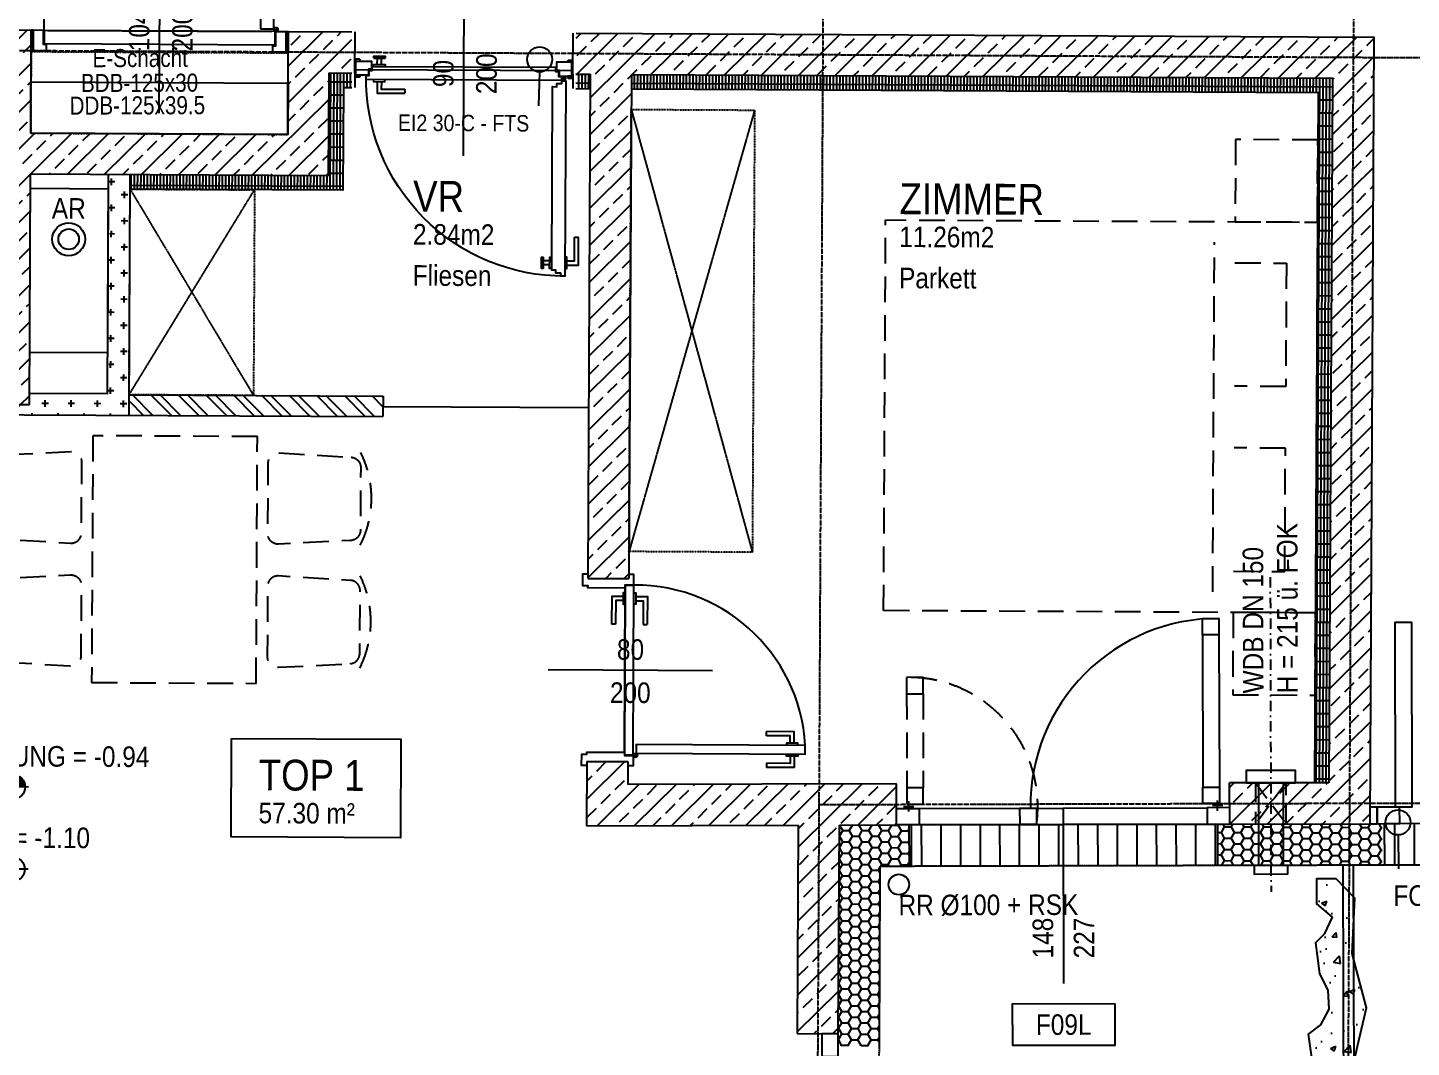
# Model space of a CAD drawing. Header units: millimetres. Extents: x -5498 to 144064, y 340 to 109563.
# Drawn here: x 15183 to 21912, y 60864 to 65823 of the extents above; entities that cross this region are included whole.
import ezdxf
from ezdxf.enums import TextEntityAlignment as Align

# ---------------------------------------------------------------- set-up
doc = ezdxf.new("R2010")
doc.units = ezdxf.units.MM
for name, pattern in [('HIDDEN2', [0.1875, 0.125, -0.0625]), ('STRICHLINIE', [0.75, 0.5, -0.25]), ('STRICHPUNKT', [1, 0.5, -0.25, 0, -0.25])]:
    doc.linetypes.add(name, pattern=pattern)
doc.layers.add('00_HLP---------M0', color=251, linetype='Continuous', plot=False)
doc.layers.add('05_HLP---------M0', color=251, linetype='Continuous', plot=False)
for name, color, linetype in [('00_HLP-G00-LEG-M0', 6, 'Continuous'), ('01-ANS-G00-LEG-M0', 251, 'Continuous'), ('01-BFL-G00-LEG-M0', 251, 'Continuous'), ('01-SYM-G00-Leg-M0', 251, 'Continuous'), ('01-TXT---------M0', 251, 'Continuous'), ('01-TXT---------PP', 1, 'Continuous'), ('01-TXT-G00-LEG-M0', 1, 'Continuous'), ('02-ANS-G00-LEG-M0', 251, 'Continuous'), ('02-ANS-G00-LEG-Rigol', 251, 'Continuous'), ('02-AXO-G00-LEG-M0', 251, 'STRICHPUNKT'), ('02-FIL-G00-LEG-GK', 251, 'Continuous'), ('02-FIL-G00-LEG-GRÜN', 251, 'Continuous'), ('02-FIL-G00-LEG-LILA', 251, 'Continuous'), ('02-FIL-G00-LEG-ORANGE', 251, 'Continuous'), ('02-FIL-G00-Leg-STB', 251, 'Continuous'), ('02-TWA---------M0', 251, 'Continuous'), ('02-TWA-G00-LEG-M0', 251, 'Continuous'), ('02-WDA---------M0', 251, 'Continuous'), ('02-WDA-G00-LEG-M0', 251, 'Continuous'), ('02-ZWA---------M0', 251, 'Continuous'), ('02-ZWA-G00-LEG-M0', 251, 'Continuous'), ('03-HID-G00-LEG-M0', 251, 'HIDDEN2'), ('03-SYM-G00-LEG-M0', 251, 'Continuous'), ('04-HLP---------M0', 251, 'HIDDEN2'), ('04-STO---------M0', 251, 'Continuous'), ('04-STO-G00-LEG-M0', 251, 'Continuous'), ('04-SYM---------EP', 251, 'Continuous'), ('04-SYM-G00-LEG-EP', 251, 'Continuous'), ('04-TXT---------EP', 251, 'Continuous'), ('04-TXT-G00-Leg-M0', 251, 'Continuous'), ('04-TXT-G00-LEG-POS', 8, 'Continuous'), ('05-STO---------M0', 251, 'Continuous'), ('05-STO--------M0', 251, 'Continuous'), ('05-STO-G00-LEG-M0', 251, 'Continuous'), ('05-SYM---------M0', 251, 'Continuous'), ('05-SYM--------M0', 251, 'Continuous'), ('05-SYM-G00-LEG-M0', 251, 'Continuous'), ('05-TXT---------PP', 8, 'Continuous'), ('05-TXT--------M0', 251, 'Continuous'), ('05-TXT-G00-LEG-M0', 251, 'Continuous'), ('07-SAN---------M0', 251, 'Continuous'), ('07-SAN-G00-LEG-M0', 251, 'Continuous'), ('07_MOB-G00-LEG-M0', 6, 'HIDDEN2'), ('09-WEG_G00-LEG-M0', 251, 'Continuous')]:
    doc.layers.add(name, color=color, linetype=linetype)
doc.layers.add('E_Bauangaben', color=242, linetype='Continuous', true_color=0xcb1042)
doc.layers.add('E_BRANDMELDE', color=1, linetype='Continuous', true_color=0xec0407)
doc.styles.add('0.EG (1)$0$ERSTELLTER_STIL_2', font='ARIALN.TTF')
doc.styles.add('ARIAL', font='arial.ttf', dxfattribs={"width": 0.85})
doc.styles.add('ET_LEGENDE - Wohnung$0$ROMANS', font='romans.shx', dxfattribs={"width": 0.6})
pattern_1 = [(89.70755, (-20078.772, 18756.931), (-15.8747932, 0.0810293), []), (179.70755, (-20078.77, 18756.93), (-0.32412, -63.49917), [])]
pattern_2 = [(359.70755, (-20078.772, 18756.93), (47.764726, 27.252854), [31.75, -63.5]), (119.70755, (-20078.772, 18756.93), (-47.484027, 27.73904), [31.75, -63.5]), (59.70755, (-20078.772, 18756.93), (0.280699, 54.991893), [-63.5, 31.75])]
pattern_3 = [(44.70755, (-20078.77, 18756.93), (-89.34302, 90.25976), []), (44.70755, (-19988.97, 18756.47), (-89.34302, 90.25976), [63.5, -31.75])]

# ---------------------------------------------------------------- blocks, each defined once
blk = doc.blocks.new('*U47')
blk.add_line((0, 65), (0, 240))
blk.add_circle((0, 0), 65)
at = {"style": 'ET_LEGENDE - Wohnung$0$ROMANS', "width": 0.6, "flags": 1}
for tag, p in [('RAUMBUCHNUMMER', (0, -400)), ('ANLAGE', (0, -550))]:
    blk.add_attdef(tag, text='', height=100, dxfattribs=at).set_placement(p, align=Align.MIDDLE)
for tag, p in [('TEILANLAGE_NR', (0, -700)), ('KOMPONENTE', (0, -850)), ('KOMPONENTE_NR', (0, -1000)), ('BEZEICHNUNG', (0, -1150)), ('TYP', (0, -1300)), ('HERSTELLER', (0, -1450)), ('MODEL', (0, -1600)), ('LEISTUNG_MAX', (0, -1750)), ('SPEZIFISCH_1', (0, -1900)), ('SPEZIFISCH_2', (0, -2050)), ('SPEZIFISCH_3', (0, -2200)), ('SPEZIFISCH_4', (0, -2350)), ('SPEZIFISCH_5', (0, -2500)), ('GEWERKE_CODE', (0, -2650)), ('LV_POS', (0, -2800)), ('ZAEHLER', (0, -2950)), ('PLATZHALTER_1', (0, -3100)), ('PLATZHALTER_2', (0, -3250)), ('PLATZHALTER_3', (0, -3400)), ('JOBLISTE_VDMA', (0, -3550)), ('ET_SPEZIFISCH_1', (0, -3700)), ('ET_SPEZIFISCH_2', (0, -3850)), ('ET_SPEZIFISCH_3', (0, -4000)), ('ET_SPEZIFISCH_4', (0, -4150)), ('ET_SPEZIFISCH_5', (0, -4300)), ('ET_SPEZIFISCH_6', (0, -4450)), ('ET_SPEZIFISCH_7', (0, -4600))]:
    blk.add_attdef(tag, text='', height=100, dxfattribs=at).set_placement(p, align=Align.MIDDLE_CENTER)
blk = doc.blocks.new('WET')
at = {"layer": '02-TWA---------M0'}
for points in [[(-0.53, 0), (-0.53, 0.2)], [(0.53, 0), (0.53, 0.2)]]:
    blk.add_lwpolyline(points, dxfattribs=at)
at = {"layer": '02-ZWA---------M0'}
for points in [[(-0.53, 0), (-0.53, -0.07)], [(0.53, 0), (0.53, -0.07)]]:
    blk.add_lwpolyline(points, dxfattribs=at)
at = {"layer": '05-STO---------M0'}
for points in [[(-0.525, 0.058), (-0.505, 0.058), (-0.505, 0.063, 0.414214), (-0.51, 0.068), (-0.53, 0.068)], [(0.525, 0.058), (0.505, 0.058), (0.505, 0.063, -0.414214), (0.51, 0.068), (0.53, 0.068)], [(-0.525, -0.01), (-0.505, -0.01), (-0.505, -0.015, -0.414214), (-0.51, -0.02), (-0.53, -0.02)], [(0.525, -0.01), (0.505, -0.01), (0.505, -0.015, 0.414214), (0.51, -0.02), (0.53, -0.02)]]:
    blk.add_lwpolyline(points, format="xyb", close=True, dxfattribs=at)
for points in [[(-0.464, -0.01), (-0.525, -0.01), (-0.525, 0.058), (-0.45, 0.058), (-0.45, 0.058), (-0.45, 0.058), (-0.45, 0.0195), (-0.464, 0.0195), (-0.464, -0.01)], [(0.464, -0.01), (0.525, -0.01), (0.525, 0.058), (0.45, 0.058), (0.45, 0.058), (0.45, 0.058), (0.45, 0.0195), (0.464, 0.0195), (0.464, -0.01)]]:
    blk.add_lwpolyline(points, dxfattribs=at)
at = {"layer": '05-SYM---------M0'}
for p, q in [((-0.422, -0.908), (-0.392, -0.908)), ((-0.422, -0.928), (-0.392, -0.928))]:
    blk.add_line(p, q, dxfattribs=at)
for points in [[(0.53, 0.018), (-0.53, 0.018)], [(-0.432, -0.061), (-0.432, -0.061), (-0.452, -0.061), (-0.452, -0.046), (-0.476, -0.046), (-0.476, -0.032), (-0.496, -0.032), (-0.496, -0.982), (-0.476, -0.982), (-0.476, -0.968), (-0.452, -0.968), (-0.452, -0.953), (-0.432, -0.953), (-0.432, -0.061)], [(-0.491, -0.021), (-0.481, -0.021)], [(-0.486, -0.026), (-0.486, -0.016)], [(-0.506, -0.928), (-0.562, -0.928), (-0.562, -0.793)], [(-0.542, -0.793), (-0.562, -0.793)], [(-0.506, -0.908), (-0.542, -0.908), (-0.542, -0.793)], [(-0.496, -0.9455), (-0.506, -0.9455), (-0.506, -0.8905), (-0.496, -0.8905)], [(-0.432, -0.9455), (-0.422, -0.9455), (-0.422, -0.8905), (-0.432, -0.8905)], [(-0.392, -0.9455), (-0.382, -0.9455), (-0.382, -0.8905), (-0.392, -0.8905)], [(-0.392, -0.9455), (-0.392, -0.8905)]]:
    blk.add_lwpolyline(points, dxfattribs=at)
blk.add_circle((-0.486, -0.021), 0.01, dxfattribs=at)
blk.add_arc((-0.486, -0.021), 0.9611, 269.40381, 0.65581, dxfattribs=at)
at = {"layer": '05_HLP---------M0'}
for p, q in [((0.401, 0.043), (0.401, 0.073)), ((0.421, 0.043), (0.421, 0.073))]:
    blk.add_line(p, q, dxfattribs=at)
for points in [[(0.4385, 0.073), (0.4385, 0.083), (0.3835, 0.083), (0.3835, 0.073)], [(0.4385, 0.073), (0.3835, 0.073)], [(-0.446, 0.033), (-0.446, 0.033), (-0.446, 0.013), (-0.461, 0.013), (-0.461, -0.011), (-0.475, -0.011), (-0.475, -0.031), (0.475, -0.031), (0.475, -0.011), (0.461, -0.011), (0.461, 0.013), (0.446, 0.013), (0.446, 0.033), (-0.446, 0.033)], [(0.4385, 0.033), (0.4385, 0.043), (0.3835, 0.043), (0.3835, 0.033)], [(0.421, -0.041), (0.421, -0.097), (0.286, -0.097)], [(0.401, -0.041), (0.401, -0.077), (0.286, -0.077)], [(0.4385, -0.031), (0.4385, -0.041), (0.3835, -0.041), (0.3835, -0.031)], [(0.286, -0.077), (0.286, -0.097)]]:
    blk.add_lwpolyline(points, dxfattribs=at)
blk = doc.blocks.new('05-TXT')
at = {"layer": '05-TXT--------M0'}
blk.add_line((-0.4, 0), (0.4, 0), dxfattribs=at)
at = {"layer": '05-TXT--------M0', "color": 8, "style": 'ARIAL', "width": 0.85}
blk.add_attdef('BREITE', text='', height=0.1, dxfattribs=at).set_placement((0, 0.05), align=Align.CENTER)
blk.add_attdef('HÖHE', text='', height=0.1, rotation=360, dxfattribs=at).set_placement((0, -0.06), align=Align.TOP_CENTER)
blk = doc.blocks.new('Fenster Doppelt 196')
at = {"layer": '02-WDA---------M0'}
for points in [[(-1.56, -0.2), (-1.56, -0.4)], [(-0.06, -0.2), (-0.06, -0.4)]]:
    blk.add_lwpolyline(points, dxfattribs=at)
at = {"layer": '04-HLP---------M0', "linetype": 'Continuous'}
for points in [[(-0.13, 0.72), (-0.13, 0.8), (-0.05, 0.8), (-0.05, 0.72)], [(-0.13, -0.1), (-0.13, -0.02), (-0.05, -0.02), (-0.05, -0.1)]]:
    blk.add_lwpolyline(points, close=True, dxfattribs=at)
for points in [[(-0.13, 0.72), (-0.13, -0.02)], [(-0.05, 0.72), (-0.05, -0.02)]]:
    blk.add_lwpolyline(points, dxfattribs=at)
at = {"layer": '04-HLP---------M0'}
for points in [[(-1.49, 0.4374), (-1.49, 0.5174), (-1.57, 0.5174), (-1.57, 0.4374)], [(-1.49, -0.1), (-1.49, -0.02), (-1.57, -0.02), (-1.57, -0.1)]]:
    blk.add_lwpolyline(points, close=True, dxfattribs=at)
for points in [[(-1.57, 0.4374), (-1.57, -0.02)], [(-1.49, 0.4374), (-1.49, -0.02)], [(-1.586, -0.11), (-1.536, -0.11)], [(-1.561, -0.135), (-1.561, -0.085)], [(-0.034, -0.11), (-0.084, -0.11)], [(-0.059, -0.135), (-0.059, -0.085)]]:
    blk.add_lwpolyline(points, dxfattribs=at)
at = {"layer": '04-HLP---------M0', "linetype": 'Continuous'}
blk.add_arc((-0.059, -0.11), 0.91, 89.53543, 180.51619, dxfattribs=at)
at = {"layer": '04-HLP---------M0'}
blk.add_arc((-1.561, -0.11), 0.6275, 351.75368, 90.82182, dxfattribs=at)
at = {"layer": '04-STO---------M0'}
for points in [[(-1.51, -0.2), (-1.62, -0.2), (-1.62, -0.12), (-1.51, -0.12)], [(-0.94, -0.2), (-1.02, -0.2), (-1.02, -0.12), (-0.94, -0.12)], [(-0.11, -0.2), (0, -0.2), (0, -0.12), (-0.11, -0.12)]]:
    blk.add_lwpolyline(points, close=True, dxfattribs=at)
at = {"layer": '04-SYM---------EP'}
for p, q in [((-1.51, -0.12), (-0.11, -0.12)), ((-1.51, -0.2), (-0.11, -0.2))]:
    blk.add_line(p, q, dxfattribs=at)
blk = doc.blocks.new('01-SQM')
at = {"layer": '01-TXT---------M0', "color": 1, "style": 'ARIAL', "width": 0.85}
blk.add_attdef('ROOM', (0, 0), '', height=0.15, dxfattribs=at)
blk.add_attdef('AREA', text='', height=0.1, dxfattribs=at).set_placement((0, -0.06), align=Align.TOP_LEFT)
at = {"layer": '01-TXT---------PP', "color": 1, "style": 'ARIAL', "width": 0.85}
blk.add_attdef('NR', text='', height=0.15, dxfattribs=at).set_placement((-0.1173, 0), align=Align.RIGHT)
blk.add_attdef('FLOOR', text='', height=0.1, dxfattribs=at).set_placement((0, -0.26), align=Align.TOP_LEFT)
blk = doc.blocks.new('TÜR-80_20er-WAND')
at = {"layer": '00_HLP---------M0'}
for points in [[(-0.3575, 0.045), (-0.3575, 0.101), (-0.2225, 0.101)], [(-0.3375, 0.045), (-0.3375, 0.081), (-0.2225, 0.081)], [(-0.2225, 0.081), (-0.2225, 0.101)], [(-0.375, 0.035), (-0.375, 0.045), (-0.32, 0.045), (-0.32, 0.035)], [(0.4, -0.007), (-0.4, -0.007)], [(-0.375, -0.007), (-0.375, -0.017), (-0.32, -0.017), (-0.32, -0.007)], [(-0.3575, -0.017), (-0.3575, -0.073), (-0.2225, -0.073)], [(-0.3375, -0.017), (-0.3375, -0.053), (-0.2225, -0.053)], [(-0.2225, -0.053), (-0.2225, -0.073)]]:
    blk.add_lwpolyline(points, dxfattribs=at)
blk.add_lwpolyline([(0.4115, 0.035), (-0.4115, 0.035), (-0.4115, 0.035), (-0.4115, -0.007), (0.4115, -0.007)], close=True, dxfattribs=at)
at = {"layer": '02-TWA---------M0'}
for points in [[(-0.445, -0.19), (-0.445, 0.01)], [(0.445, -0.19), (0.445, 0.01)]]:
    blk.add_lwpolyline(points, dxfattribs=at)
at = {"layer": '05-STO--------M0'}
for points in [[(-0.465, -0.19), (-0.465, -0.215), (-0.41, -0.215), (-0.41, -0.19), (-0.4, -0.19), (-0.4, -0.007), (-0.415, -0.007), (-0.415, 0.035), (-0.465, 0.035), (-0.465, 0.01)], [(0.465, -0.19), (0.465, -0.215), (0.41, -0.215), (0.41, -0.19), (0.4, -0.19), (0.4, -0.007), (0.415, -0.007), (0.415, 0.035), (0.465, 0.035), (0.465, 0.01)]]:
    blk.add_lwpolyline(points, dxfattribs=at)
at = {"layer": '05-SYM---------M0'}
for points in [[(0.352, 0.8185), (0.296, 0.8185), (0.296, 0.6835)], [(0.362, 0.836), (0.352, 0.836), (0.352, 0.781), (0.362, 0.781)], [(0.404, 0.836), (0.414, 0.836), (0.414, 0.781), (0.404, 0.781)], [(0.414, 0.8185), (0.47, 0.8185), (0.47, 0.6835)], [(0.352, 0.7985), (0.316, 0.7985), (0.316, 0.6835)], [(0.414, 0.7985), (0.45, 0.7985), (0.45, 0.6835)], [(0.316, 0.6835), (0.296, 0.6835)], [(0.45, 0.6835), (0.47, 0.6835)]]:
    blk.add_lwpolyline(points, dxfattribs=at)
at = {"layer": '05-SYM--------M0'}
blk.add_lwpolyline([(0.404, 0.0495), (0.404, 0.8725), (0.404, 0.8725), (0.362, 0.8725), (0.362, 0.0495)], close=True, dxfattribs=at)
for points in [[(0.41, 0.046), (0.42, 0.046)], [(0.415, 0.041), (0.415, 0.051)]]:
    blk.add_lwpolyline(points, dxfattribs=at)
blk.add_circle((0.415, 0.046), 0.01, dxfattribs=at)
blk.add_arc((0.415, 0.046), 0.8282, 93.66912, 183.66912, dxfattribs=at)
blk = doc.blocks.new('03-rar')
blk.add_circle((0, 0), 0.05)
at = {"layer": '01-TXT---------M0', "color": 8, "style": 'ARIAL', "width": 0.85}
blk.add_attdef('RR', text='', height=0.1, dxfattribs=at).set_placement((0, 0.1), align=Align.CENTER)
blk = doc.blocks.new('04-TXT')
blk.add_line((0, 0), (0.8529, 0))
at = {"layer": '04-TXT---------EP', "color": 8, "style": 'ARIAL', "width": 0.85}
blk.add_attdef('WIDTH', text='', height=0.1, dxfattribs=at).set_placement((0.6322, 0.05), align=Align.CENTER)
blk.add_attdef('HEIGHT', text='', height=0.1, dxfattribs=at).set_placement((0.6322, -0.05), align=Align.TOP_CENTER)
blk = doc.blocks.new('01-HK1')
for p, q in [((-0.0005, -0.0742), (-0.0005, 0.0742)), ((0.0737, 0), (-0.0747, 0))]:
    blk.add_line(p, q)
blk.add_circle((-0.0005, 0), 0.0586)
for points in [[(-0.0005, 0.0586), (0.0409, 0.0414), (-0.0005, 0)], [(-0.0005, 0), (0.0581, 0), (0.0409, 0.0414)], [(-0.0591, 0), (-0.0419, -0.0414), (-0.0005, 0)], [(-0.0419, -0.0414), (-0.0005, -0.0586), (-0.0005, 0)]]:
    blk.add_solid(points)
at = {"layer": '01-TXT---------M0', "color": 8, "style": 'ARIAL', "width": 0.85}
blk.add_attdef('HEIGHT', text='', height=0.1, dxfattribs=at).set_placement((0, 0.2), align=Align.TOP_CENTER)
blk = doc.blocks.new('BETT')
for points in [[(0, 0.95), (-0.4, 0.95), (-0.4, 1.35), (0, 1.35)], [(0, -1.35), (-0.4, -1.35), (-0.4, -0.95), (0, -0.95)]]:
    blk.add_lwpolyline(points, close=True)
at = {"flags": 128}
blk.add_lwpolyline([(-2.1, 0.95), (-2.1, -0.95), (0, -0.95), (0, 0.95)], close=True, dxfattribs=at)
for points in [[(-0.5, 0.85), (-0.5, -0.85)], [(-0.4, 0.75), (-0.15, 0.75), (-0.15, 0.15), (-0.4, 0.15)], [(-0.4, -0.75), (-0.15, -0.75), (-0.15, -0.15), (-0.4, -0.15)]]:
    blk.add_lwpolyline(points)
blk = doc.blocks.new('möbel_tisch')
at = {"flags": 128}
for points in [[(0.0979, 0.856, -0.39805), (0.1479, 0.9032), (0.4533, 0.9032, -0.39805), (0.5032, 0.856), (0.5226, 0.506, -0.430564), (0.4727, 0.4532), (0.1284, 0.4532, -0.430564), (0.0785, 0.506)], [(1.1021, 0.856, 0.39805), (1.0521, 0.9032), (0.7467, 0.9032, 0.39805), (0.6968, 0.856), (0.6774, 0.506, 0.430564), (0.7273, 0.4532), (1.0716, 0.4532, 0.430564), (1.1215, 0.506)], [(0.0979, -0.856, 0.39805), (0.1479, -0.9032), (0.4533, -0.9032, 0.39805), (0.5032, -0.856), (0.5226, -0.506, 0.430564), (0.4727, -0.4532), (0.1284, -0.4532, 0.430564), (0.0785, -0.506)], [(1.1021, -0.856, -0.39805), (1.0521, -0.9032), (0.7467, -0.9032, -0.39805), (0.6968, -0.856), (0.6774, -0.506, -0.430564), (0.7273, -0.4532), (1.0716, -0.4532, -0.430564), (1.1215, -0.506)]]:
    blk.add_lwpolyline(points, format="xyb", close=True, dxfattribs=at)
blk.add_lwpolyline([(1.2, 0.4), (0, 0.4), (0, -0.4), (1.2, -0.4)], close=True)
for centre, start, end in [((0.3006, 0.4532), 63.43495, 116.56505), ((0.8994, 0.4532), 63.43495, 116.56505), ((0.3006, -0.4532), 243.43495, 296.56505), ((0.8994, -0.4532), 243.43495, 296.56505)]:
    blk.add_arc(centre, 0.5031, start, end)
blk = doc.blocks.new('WANDLÜFER')
at = {"layer": '02-TWA---------M0', "linetype": 'HIDDEN2', "ltscale": 0.75}
for points in [[(0.075, 0), (0.075, -0.2), (-0.075, -0.2), (-0.075, 0), (0.075, 0)], [(-0.075, 0), (0.075, -0.2)], [(0.075, 0), (-0.075, -0.2)]]:
    blk.add_lwpolyline(points, dxfattribs=at)
at = {"layer": '07-SAN---------M0', "linetype": 'STRICHPUNKT', "ltscale": 0.1}
blk.add_lwpolyline([(0, 1), (0, -0.53)], dxfattribs=at)
at = {"layer": '07-SAN---------M0'}
for points in [[(0, 0), (-0.12, 0), (-0.12, 0.06), (0.12, 0.06), (0.12, 0)], [(0.08, -0.4), (-0.08, -0.4), (-0.08, -0.445), (0.08, -0.445)]]:
    blk.add_lwpolyline(points, close=True, dxfattribs=at)
for points in [[(-0.06, 0), (-0.06, -0.4)], [(0.06, 0), (0.06, -0.4)]]:
    blk.add_lwpolyline(points, dxfattribs=at)
blk = doc.blocks.new('türachse&qualität')
at = {"layer": '05-SYM---------M0'}
blk.add_line((-0.4, 0), (-0.4, 0), dxfattribs=at)
at = {"layer": '05-TXT---------PP'}
blk.add_lwpolyline([(-0.5, -0.25), (-0.5, 0.25), (-0.7, 0.25), (-0.7, -0.25)], close=True, dxfattribs=at)
at = {"layer": '05-TXT---------PP', "color": 8, "style": 'ARIAL', "text_generation_flag": 6, "width": 0.85}
blk.add_attdef('POS.NR.', text='', height=0.1, rotation=270, dxfattribs=at).set_placement((-0.6529, -0.0112), align=Align.TOP_CENTER)
blk = doc.blocks.new('01-HK2')
for p, q in [((0, -0.098), (0, 0.098)), ((0.098, 0), (-0.098, 0))]:
    blk.add_line(p, q)
blk.add_circle((0, 0), 0.0773)
at = {"layer": '01-TXT---------M0', "color": 8, "style": 'ARIAL', "width": 0.85}
blk.add_attdef('HEIGHT', text='', height=0.1, rotation=360, dxfattribs=at).set_placement((0, 0.132), align=Align.BOTTOM_CENTER)
blk = doc.blocks.new('TÜR-BLOCKZARGE-SCHACHT_125')
at = {"layer": '05-STO---------M0'}
for points in [[(-0.565, 0), (-0.615, 0), (-0.615, 0.1), (-0.55, 0.1), (-0.55, 0.1), (-0.55, 0.1), (-0.55, 0.069), (-0.565, 0.069), (-0.565, 0)], [(0.565, 0), (0.615, 0), (0.615, 0.1), (0.55, 0.1), (0.55, 0.1), (0.55, 0.1), (0.55, 0.069), (0.565, 0.069), (0.565, 0)]]:
    blk.add_lwpolyline(points, dxfattribs=at)
at = {"layer": '05-SYM---------M0'}
for points in [[(-0.615, 0), (-0.625, 0), (-0.625, 0.1), (-0.615, 0.1)], [(0.615, 0), (0.625, 0), (0.625, 0.1), (0.615, 0.1)]]:
    blk.add_lwpolyline(points, close=True, dxfattribs=at)
for points in [[(-0.57, -0.0104), (-0.56, -0.0104)], [(-0.565, -0.0154), (-0.565, -0.0054)], [(-0.4906, -0.0134), (-0.4906, -0.0134), (-0.4906, -0.0134), (-0.4906, -0.0134), (-0.5546, -0.0134), (-0.5546, -0.0134), (-0.5546, -0.0134), (-0.5546, -1.1374), (-0.5546, -1.1374), (-0.5546, -1.1374), (-0.4906, -1.1374), (-0.4906, -1.1374), (-0.4906, -1.1374), (-0.4906, -0.0134)]]:
    blk.add_lwpolyline(points, dxfattribs=at)
blk.add_circle((-0.565, -0.0104), 0.01, dxfattribs=at)
blk.add_arc((-0.565, -0.0104), 1.1295, 273.77696, 3.77696, dxfattribs=at)
at = {"layer": '05_HLP---------M0'}
blk.add_lwpolyline([(-0.562, 0.064), (-0.562, 0.064), (-0.562, 0.064), (-0.562, 0.064), (-0.562, 0), (-0.562, 0), (-0.562, 0), (0.562, 0), (0.562, 0), (0.562, 0), (0.562, 0.064), (0.562, 0.064), (0.562, 0.064), (-0.562, 0.064)], dxfattribs=at)

msp = doc.modelspace()

# ---------------------------------------------------------------- hatches: boundary and pattern name
at = {"layer": '02-ANS-G00-LEG-Rigol'}
h = msp.add_hatch(dxfattribs=at)
h.set_pattern_fill('ANSI31', color=256, scale=30, angle=152.04654, style=0)
h.set_pattern_definition([(90.1423, (31995.2, 67277.07), (-95.2497, -0.2366), [])])
h.paths.add_polyline_path([(19479.2, 61946), (19479.7, 61746), (20959.7, 61749.6), (20959.2, 61949.6)])
h = msp.add_hatch(dxfattribs=at)
h.set_pattern_fill('ANSI31', color=256, scale=30, angle=152.04654, style=0)
h.set_pattern_definition([(90.1423, (34296.78, 67282.785), (-95.2497, -0.2366), [])])
h.paths.add_polyline_path([(21780.7, 61951.7), (21781.2, 61751.7), (22891.3, 61754.4), (22890.8, 61954.4)])
at = {"layer": '02-FIL-G00-LEG-GK'}
h = msp.add_hatch(dxfattribs=at)
h.set_pattern_fill('GRATE', color=256, scale=20, angle=197.04654, style=0)
h.set_pattern_definition(pattern_1)
h.paths.add_polyline_path([(16719, 65532.1), (16759, 65531.9), (16759.3, 65601.9), (16649.3, 65602.5), (16646.8, 65102.5), (15681.8, 65107.4), (15681.4, 65037.4), (16286.4, 65034.3), (16716.4, 65032.1)])
h = msp.add_hatch(dxfattribs=at)
h.set_pattern_fill('GRATE', color=256, scale=20, angle=197.04654, style=0)
h.set_pattern_definition(pattern_1)
h.paths.add_polyline_path([(17919.3, 65596), (17849.3, 65596.4), (17848.9, 65526.4), (17918.9, 65526)])
h = msp.add_hatch(dxfattribs=at)
h.set_pattern_fill('GRATE', color=256, scale=20, angle=197.04654, style=0)
h.set_pattern_definition(pattern_1)
h.paths.add_polyline_path([(21529.3, 65577.6), (18119.3, 65595), (18118.9, 65525), (21458.9, 65507.9), (21441.8, 62150.8), (21511.8, 62151)])
at = {"layer": '02-FIL-G00-LEG-GRÜN'}
h = msp.add_hatch(dxfattribs=at)
h.set_pattern_fill('AR-CONC', color=256, scale=1.5, angle=107.04654, style=0)
h.set_pattern_definition([(50.1423, (31995.2, 67277.07), (273.3355, -23.23), [28.575, -314.325]), (355.1423, (31995.2, 67277.07), (-53.576, 286.453), [22.86, -251.46]), (100.5933, (32017.98, 67275.13), (219.7607, 263.2217), [24.285, -267.135]), (46.3265, (31995, 67353.27), (406.774, -62.053), [42.862, -471.487]), (96.778, (32028.9, 67348.1), (355.183, 372.022), [36.427, -400.702]), (351.3263, (31995, 67353.27), (355.184, 372.021), [34.29, -377.19]), (21.1423, (32033.16, 67334.31), (227.8026, -152.833), [28.575, -314.325]), (326.1423, (32033.16, 67334.3), (92.0166, 276.5113), [22.86, -251.46]), (71.5937, (32052.14, 67321.58), (319.8185, 123.679), [24.285, -267.135]), (37.6423, (31995.2, 67277.07), (4.3179, 126.8437), [0, -248.412, 0, -255.27, 0, -252.4125]), (7.6423, (31995.2, 67277.07), (99.856, 150.5193), [0, -145.542, 0, -242.697, 0, -96.2025]), (327.6423, (31910.24, 67276.86), (203.4066, -8.08795), [0, -95.25, 0, -297.18, 0, -394.335]), (317.6423, (31872.14, 67276.76), (222.0984, 38.6915), [0, -123.825, 0, -197.358, 0, -280.035])])
h.paths.add_polyline_path([(21546.7, 61683.3), (21450.7, 61683.1), (21451, 61562.7), (21527.9, 61496.6), (21488, 61414.5), (21446.2, 61372.6), (21455.1, 61311.5), (21465.8, 61220.9), (21506.1, 61142.5), (21511.6, 61050), (21469.9, 60973.2), (21410.7, 60927.7), (21443, 60701.1), (21478.6, 60640.6), (21489.1, 60571.9), (21400, 60485.9), (21382.9, 60437.8), (21472.7, 60266.3), (21534.7, 60187.5), (21538.3, 60115.4), (21528.5, 59919.7), (21611.2, 59827.2), (21625, 59792.9), (21676.5, 59803.3), (21680, 59793), (21663.1, 59665.9), (21636, 59528.5), (21570.8, 59490.6), (21522.7, 59483.6), (21526.9, 59208.1), (21595.8, 59098.4), (21702.5, 59036.9), (21719.6, 59067.8), (21757, 59225.8), (21749.6, 59418.1), (21749, 59675.6), (21751.9, 59895.4), (21665.6, 60063.4), (21665, 60310.6), (21698.7, 60554.4), (21623.6, 60752), (21694, 61055.7), (21624.7, 61319.9), (21637.8, 61588.9)])
at = {"layer": '02-FIL-G00-LEG-LILA'}
h = msp.add_hatch(dxfattribs=at)
h.set_pattern_fill('HONEY', color=256, scale=10, angle=107.04654, style=0)
h.set_pattern_definition(pattern_2)
h.paths.add_polyline_path([(19469.2, 61945.9), (19409.2, 61945.8), (19130.7, 61945.1), (19125.5, 60929.8), (19125.2, 60869.8), (19325.1, 60868.8), (19329.6, 61745.6), (19469.7, 61745.9)])
h = msp.add_hatch(dxfattribs=at)
h.set_pattern_fill('HONEY', color=256, scale=10, angle=107.04654, style=0)
h.set_pattern_definition(pattern_2)
h.paths.add_polyline_path([(21770.7, 61951.7), (21745.7, 61951.6), (21710.7, 61951.5), (21029.2, 61949.8), (20969.2, 61949.7), (20969.7, 61749.7), (21771.2, 61751.7)])
at = {"layer": '02-FIL-G00-LEG-ORANGE'}
h = msp.add_hatch(dxfattribs=at)
h.set_pattern_fill('CROSS', color=256, scale=10, angle=197.04654, style=0)
h.set_pattern_definition([(89.70755, (-20078.77, 18756.93), (-63.175056, 63.82329), [31.75, -95.25]), (179.70755, (-20062.816, 18772.725), (-63.82329, -63.175056), [31.75, -95.25])])
h.paths.add_polyline_path([(15686.8, 65107.4), (15581.8, 65107.9), (15576.3, 64042.9), (15191.3, 64044.9), (15191.1, 63989.9), (14991.1, 63990.9), (14990.8, 63940.9), (15680.8, 63937.4)])
h = msp.add_hatch(dxfattribs=at)
h.set_pattern_fill('ANSI32', color=256, scale=10, angle=197.04654, style=0)
h.set_pattern_definition([(134.70755, (-20078.77, 18756.93), (-67.69482, -67.00727), []), (134.70755, (-20078.54, 18801.83), (-67.69482, -67.00727), [])])
h.paths.add_polyline_path([(15681.3, 64037.4), (15680.8, 63937.4), (16910.8, 63931.1), (16911.3, 64031.1)])
at = {"layer": '02-FIL-G00-Leg-STB'}
h = msp.add_hatch(dxfattribs=at)
h.set_pattern_fill('ANSI33', color=256, scale=20, angle=107.04654, style=0)
h.set_pattern_definition(pattern_3)
h.paths.add_polyline_path([(13024.4, 65621), (14999.3, 65610.9), (14991.1, 63990.9), (15191.1, 63989.9), (15196.8, 65109.9), (16646.8, 65102.5), (16649.3, 65602.5), (16759.3, 65601.9), (16760.3, 65801.9), (16450.3, 65803.5), (16450, 65743.5), (16447.8, 65303.5), (15197.8, 65309.9), (15199.8, 65704.9), (15200.4, 65809.9), (12825.4, 65822), (12820.1, 64792), (11175.2, 64800.4), (11174.1, 64600.4), (12819.1, 64592), (12800, 60842.1), (11445, 60849), (11425.3, 56982.9), (11625.3, 56983), (11644, 60648), (13978.9, 60636), (13980, 60836), (13000, 60841)])
h = msp.add_hatch(dxfattribs=at)
h.set_pattern_fill('ANSI33', color=256, scale=20, angle=107.04654, style=0)
h.set_pattern_definition(pattern_3)
h.paths.add_polyline_path([(21730.3, 65776.5), (17850.3, 65796.4), (17849.3, 65596.4), (17919.3, 65596), (17906.6, 63144.9), (18106.4, 63143.8), (18119.3, 65595), (21529.3, 65577.6), (21511.8, 62151), (21028.7, 62149.8), (21029.2, 61949.8), (21710.7, 61951.5), (21711.2, 62031.5)])
h = msp.add_hatch(dxfattribs=at)
h.set_pattern_fill('ANSI33', color=256, scale=20, angle=107.04654, style=0)
h.set_pattern_definition(pattern_3)
h.paths.add_polyline_path([(19408.7, 62145.8), (18101.4, 62142.5), (18102, 62253.8), (17902.2, 62254.9), (17900.6, 61942), (18930.7, 61944.6), (18925.5, 60930.8), (19125.5, 60929.8), (19130.7, 61945.1), (19409.2, 61945.8)])

# ---------------------------------------------------------------- linework, layer by layer
at = {"layer": '00_HLP-G00-LEG-M0'}
msp.add_lwpolyline([(21623.6, 60752), (21694, 61055.7), (21624.7, 61319.9), (21637.8, 61588.9), (21546.7, 61683.3), (21450.7, 61683.1), (21451, 61562.7), (21527.9, 61496.6), (21488, 61414.5), (21446.2, 61372.6), (21455.1, 61311.5), (21465.8, 61220.9), (21506.1, 61142.5), (21511.6, 61050), (21469.9, 60973.2), (21410.7, 60927.7), (21443, 60701.1)], dxfattribs=at)
msp.add_circle((15382.4, 64793.9), 80, dxfattribs=at)
at = {"layer": '01-ANS-G00-LEG-M0'}
msp.add_lwpolyline([(15199.1, 65559.9), (16449.1, 65553.5), (16447.8, 65303.5), (15197.8, 65309.9)], close=True, dxfattribs=at)
for points in [[(15192.4, 64244.9), (15572.4, 64243), (15576.4, 65037.9), (15196.4, 65039.9)], [(16911, 63981.1), (17911, 63976)]]:
    msp.add_lwpolyline(points, dxfattribs=at)
at = {"layer": '01-BFL-G00-LEG-M0', "linetype": 'STRICHLINIE'}
msp.add_lwpolyline([(49416.9, 47161.4), (19277.4, 47161.4), (19303, 56514.4), (19329.6, 61745.6), (49471.2, 61820.5), (49416.9, 56594.6), (49416.9, 47161.4)], close=True, dxfattribs=at)
at = {"layer": '01-TXT-G00-LEG-M0'}
msp.add_lwpolyline([(16175.1, 62366.4), (16998.6, 62362.2), (16996.2, 61883.7), (16172.6, 61887.9)], close=True, dxfattribs=at)
at = {"layer": '02-ANS-G00-LEG-M0'}
msp.add_lwpolyline([(15280.4, 65809.5), (16370.3, 65803.9)], dxfattribs=at)
at = {"layer": '02-ANS-G00-LEG-Rigol'}
for points in [[(19479.2, 61946), (19479.7, 61746), (20959.7, 61749.6), (20959.2, 61949.6)], [(21780.7, 61951.7), (21781.2, 61751.7), (22891.3, 61754.4), (22890.8, 61954.4)]]:
    msp.add_lwpolyline(points, close=True, dxfattribs=at)
at = {"layer": '02-AXO-G00-LEG-M0'}
for points in [[(19106.8, 76857.7), (18992.5, 54458)], [(21686.8, 76844.5), (21572.4, 54444.8)], [(23479.7, 65667.6), (2461.5, 65774.9)], [(19031.2, 62044.9), (47008.1, 62114.3), (47008.1, 62114.3)]]:
    msp.add_lwpolyline(points, dxfattribs=at)
at = {"layer": '02-TWA-G00-LEG-M0'}
for p, q in [((16447.8, 65303.5), (16450.3, 65803.5)), ((16646.8, 65102.5), (16649.3, 65602.5)), ((17919.3, 65596), (17906.6, 63144.9)), ((18119.3, 65595), (18106.4, 63143.8)), ((17902.2, 62254.9), (17900.6, 61942)), ((18102, 62253.8), (18101.4, 62142.5)), ((19408.7, 62145.8), (18101.4, 62142.5)), ((21511.8, 62151), (21028.7, 62149.8)), ((17900.6, 61942), (18930.7, 61944.6)), ((18930.7, 61944.6), (18925.5, 60930.8)), ((19125.5, 60929.8), (19130.7, 61945.1)), ((19130.7, 61945.1), (19409.2, 61945.8)), ((21029.2, 61949.8), (21710.7, 61951.5))]:
    msp.add_line(p, q, dxfattribs=at)
for points in [[(12820.1, 64792), (12825.4, 65822), (15200.4, 65809.9)], [(15197.8, 65309.9), (15200.4, 65809.9)], [(16450.3, 65803.5), (16760.3, 65801.9)], [(17850.3, 65796.4), (21730.3, 65776.5), (21710.7, 61951.5)], [(16649.3, 65602.5), (16759.3, 65601.9)], [(17849.3, 65596.4), (17919.3, 65596)], [(18119.3, 65595), (21529.3, 65577.6), (21511.8, 62151)], [(16447.8, 65303.5), (15197.8, 65309.9)], [(15191.1, 63989.9), (15196.8, 65109.9)], [(16646.8, 65102.5), (15196.8, 65109.9)], [(14991.1, 63990.9), (15191.1, 63989.9)], [(19409.2, 61945.8), (19408.7, 62145.8)], [(21029.2, 61949.8), (21028.7, 62149.8)], [(18925.5, 60930.8), (19125.5, 60929.8)]]:
    msp.add_lwpolyline(points, dxfattribs=at)
at = {"layer": '02-WDA-G00-LEG-M0'}
for p, q in [((19325.1, 60858.8), (19329.7, 61745.6)), ((19329.7, 61745.6), (19479.7, 61746)), ((20959.7, 61749.6), (21781.2, 61751.7))]:
    msp.add_line(p, q, dxfattribs=at)
msp.add_lwpolyline([(21780.7, 61951.7), (21781.2, 61751.7)], dxfattribs=at)
at = {"layer": '02-ZWA-G00-LEG-M0'}
for points in [[(16719, 65532.1), (16716.4, 65032.1), (15681.4, 65037.4)], [(16719, 65532.1), (16759, 65531.9)], [(17848.9, 65526.4), (17918.9, 65526)], [(18118.9, 65525), (21458.9, 65507.9), (21441.8, 62150.8)], [(15191.3, 64044.9), (15571.3, 64043), (15576.8, 65107.9)], [(15675.8, 63937.4), (15681.8, 65107.4)], [(15576.4, 65037.9), (15196.4, 65039.9)], [(15676.3, 64037.4), (16911.3, 64031.1)], [(16911.3, 64031.1), (16910.8, 63931.1)], [(21451.5, 64057.9), (21441.8, 62150.8)], [(14815.8, 63941.8), (16910.8, 63931.1)]]:
    msp.add_lwpolyline(points, dxfattribs=at)
at = {"layer": '03-HID-G00-LEG-M0'}
msp.add_lwpolyline([(15197.8, 65309.9), (16447.8, 65303.5), (16449.8, 65698.5), (15199.8, 65704.9), (15197.8, 65309.9)], dxfattribs=at)
at = {"layer": '04-STO-G00-LEG-M0'}
msp.add_lwpolyline([(19045.5, 60930.2), (19044.9, 60820.2), (19124.9, 60819.8), (19125.5, 60929.8)], close=True, dxfattribs=at)
at = {"layer": '05-STO-G00-LEG-M0'}
for points in [[(21835.5, 62031.8), (21833.3, 62931.8), (21913.3, 62932), (21915.5, 62032)], [(21710.7, 61951.5), (21745.7, 61951.6), (21745.5, 62031.6), (21711.2, 62031.5), (21710.7, 61951.5)], [(21745.7, 61951.6), (21855.7, 61951.9), (21855.5, 62031.9), (21745.5, 62031.6)]]:
    msp.add_lwpolyline(points, close=True, dxfattribs=at)
at = {"layer": '07_MOB-G00-LEG-M0'}
for points in [[(18718.4, 65421.9), (18707.4, 63271.9), (18107.5, 63275), (18118.4, 65425)], [(15681.4, 65037.4), (16286.4, 65034.3), (16281.3, 64034.3), (15676.3, 64037.4)]]:
    msp.add_lwpolyline(points, close=True, dxfattribs=at)
for points in [[(18718.4, 65421.9), (18107.5, 63275)], [(18118.4, 65425), (18707.4, 63271.9)], [(15676.3, 64037.4), (16286.4, 65034.3)], [(15681.4, 65037.4), (16281.3, 64034.3)]]:
    msp.add_lwpolyline(points, dxfattribs=at)
at = {"layer": '09-WEG_G00-LEG-M0'}
msp.add_line((21629.7, 61751.3), (21642, 56788.7), dxfattribs=at)
msp.add_lwpolyline([(21579.7, 61751.2), (21591.9, 56838.6)], dxfattribs=at)

# ---------------------------------------------------------------- block references
at = {"layer": '01-SYM-G00-Leg-M0', "xscale": 999.9999999999995, "yscale": 999.9999999999995, "zscale": 999.9999999999995, "rotation": 359.7075493058967}
msp.add_blockref('01-HK1', (15113, 62130.3), dxfattribs=at).add_auto_attribs({'HEIGHT': 'FOK WOHNUNG = -0.94'})
at = {"layer": '01-SYM-G00-Leg-M0'}
ref = msp.add_blockref('01-HK2', (15111, 61730.3), dxfattribs=dict(at, xscale=757.5757580624568, yscale=757.5757580613002, zscale=757.5757580681657, rotation=359.7075493423951))
ref.add_attrib('HEIGHT', 'RDOK = -1.10', dxfattribs={"layer": '01-TXT---------M0', "color": 8, "height": 100, "rotation": 359.70755, "style": 'ARIAL', "width": 0.85}).set_placement((15111.4, 61804.5), align=Align.BOTTOM_CENTER)
ref = msp.add_blockref('01-HK1', (22149.7, 61752.6), dxfattribs=dict(at, xscale=999.9999999999995, yscale=999.9999999999995, zscale=999.9999999999995, rotation=0.1423036942258806))
ref.add_attrib('HEIGHT', 'FOK = -0.94', dxfattribs={"layer": '01-TXT---------M0', "color": 8, "height": 100, "rotation": 0.1423, "style": 'ARIAL', "width": 0.85}).set_placement((22149.9, 61652.6), align=Align.TOP_CENTER)
at = {"layer": '01-TXT-G00-LEG-M0', "xscale": 999.9999999999995, "yscale": 999.9999999999995, "zscale": 999.9999999999995}
for p, rotation, values in [((17057.4, 64928), 359.7075493316517, {'ROOM': 'VR', 'AREA': '2.84m2', 'FLOOR': 'Fliesen'}), ((19422.7, 64915.9), 359.7075492629235, {'ROOM': 'ZIMMER', 'AREA': '11.26m2', 'FLOOR': 'Parkett'}), ((16306.5, 62113.9), 359.7075493886127, {'ROOM': 'TOP 1', 'AREA': '57.30 m²'})]:
    msp.add_blockref('01-SQM', p, dxfattribs=dict(at, rotation=rotation)).add_auto_attribs(values)
at = {"layer": '03-SYM-G00-LEG-M0', "xscale": 999.9999999999995, "yscale": 999.9999999999995, "zscale": 999.9999999999995, "rotation": 359.7075493779345}
msp.add_blockref('03-rar', (15382.4, 64793.9), dxfattribs=at).add_auto_attribs({'RR': 'AR'})
at = {"layer": '03-SYM-G00-LEG-M0'}
ref = msp.add_blockref('03-rar', (19419.9, 61655.8), dxfattribs=dict(at, xscale=999.9999999999995, yscale=999.9999999999995, zscale=999.9999999999995, rotation=0.1423037236753222))
ref.add_attrib('RR', 'RR %%c100 + RSK', (19418.4, 61505.8), dxfattribs={"layer": '01-TXT---------M0', "color": 8, "height": 100, "rotation": 0.1423, "style": 'ARIAL', "width": 0.85})
at = {"layer": '04-SYM-G00-LEG-EP', "xscale": 999.9999999999995, "yscale": 999.9999999999995, "zscale": 999.9999999999995, "rotation": 0.1423037406352114}
msp.add_blockref('Fenster Doppelt 196', (21028.7, 62149.8), dxfattribs=at)
at = {"layer": '04-TXT-G00-Leg-M0'}
ref = msp.add_blockref('04-TXT', (20219, 62027.8), dxfattribs=dict(at, xscale=-999.9999999999995, yscale=999.9999999999995, zscale=999.9999999999995, rotation=90.14230370374756))
ref.add_attrib('WIDTH', '148', dxfattribs={"layer": '04-TXT---------EP', "color": 8, "extrusion": (0, 0, -1), "height": 100, "rotation": 269.8577, "style": 'ARIAL', "text_generation_flag": 2, "width": 0.85}).set_placement((-20170.5, 61395.5), align=Align.CENTER)
ref.add_attrib('HEIGHT', '227', dxfattribs={"layer": '04-TXT---------EP', "color": 8, "extrusion": (0, 0, -1), "height": 100, "rotation": 269.8577, "style": 'ARIAL', "text_generation_flag": 2, "width": 0.85}).set_placement((-20270.5, 61395.8), align=Align.TOP_CENTER)
at = {"layer": '04-TXT-G00-LEG-POS'}
ref = msp.add_blockref('türachse&qualität', (20220.1, 61574.8), dxfattribs=dict(at, xscale=999.9999999999995, yscale=999.9999999999995, zscale=999.9999999999995, rotation=90.14228702002418))
ref.add_attrib('POS.NR.', 'F09L', dxfattribs={"layer": '05-TXT---------PP', "color": 8, "height": 100, "rotation": 0.14229, "style": 'ARIAL', "width": 0.85}).set_placement((20221.6, 60974.8), align=Align.MIDDLE_CENTER)
at = {"layer": '05-SYM-G00-LEG-M0', "yscale": 999.9999999999995, "zscale": 999.9999999999995}
for name, p, xscale, rotation in [('TÜR-BLOCKZARGE-SCHACHT_125', (15825.3, 65806.7), 999.9999999999995, 179.707549314454), ('WET', (17304.3, 65599.1), -999.9999999999995, 359.7075492822393), ('TÜR-80_20er-WAND', (18094.4, 62698.9), 999.9999999999995, 269.7075493180762)]:
    msp.add_blockref(name, p, dxfattribs=dict(at, xscale=xscale, rotation=rotation))
at = {"layer": '05-TXT-G00-LEG-M0', "xscale": 999.9999999999995, "yscale": 999.9999999999995, "zscale": 999.9999999999995}
for p, rotation, values in [((15825.3, 65806.7), 89.7075493319982, {'BREITE': '104', 'HÖHE': '200'}), ((17304.3, 65599.1), 89.70754933327908, {'BREITE': '90', 'HÖHE': '200'}), ((18114.4, 62698.8), 359.7075493343106, {'BREITE': '80', 'HÖHE': '200'})]:
    msp.add_blockref('05-TXT', p, dxfattribs=dict(at, rotation=rotation)).add_auto_attribs(values)
at = {"layer": '07-SAN-G00-LEG-M0', "xscale": -999.9999999999995, "yscale": 999.9999999999995, "zscale": 999.9999999999995, "rotation": 0.1423036976559544}
msp.add_blockref('WANDLÜFER', (21228.7, 62150.3), dxfattribs=at)
at = {"layer": '07_MOB-G00-LEG-M0', "yscale": 999.9999999999995, "zscale": 999.9999999999995}
for name, p, xscale, rotation in [('BETT', (21450.8, 63927.1), -999.9999999999995, 179.7075493347438), ('möbel_tisch', (15900.3, 63836.3), 999.9999999999995, 269.7075492352539)]:
    msp.add_blockref(name, p, dxfattribs=dict(at, xscale=xscale, rotation=rotation))
at = {"layer": 'E_BRANDMELDE'}
for p, xscale, yscale, zscale, rotation in [((17673.2, 65668.2), 0.9378634059995539, 0.9378634059995539, 0.9378634059995539, 178.3962528700724), ((21847.6, 61957.8), 0.9378634059995556, 0.9378634059995556, 0.9378634059995556, 180.6851417360956)]:
    msp.add_blockref('*U47', p, dxfattribs=dict(at, xscale=xscale, yscale=yscale, zscale=zscale, rotation=rotation))

# ---------------------------------------------------------------- texts
at = {"layer": '05-TXT-G00-LEG-M0', "insert": (17303.3, 65399.1), "char_height": 80, "width": 1162.6, "attachment_point": 2, "rotation": 359.7075, "style": 'ARIAL'}
msp.add_mtext('EI2 30-C - FTS', dxfattribs=at)
at = {"layer": '07-SAN-G00-LEG-M0', "insert": (21227.6, 62585.3), "char_height": 100, "width": 1538, "attachment_point": 4, "rotation": 90.1423, "style": 'ARIAL'}
msp.add_mtext('WDB DN 150\\PH = 215 ü. FOK', dxfattribs=at)
at = {"layer": 'E_Bauangaben', "lineweight": 0, "char_height": 87.795, "attachment_point": 8, "rotation": 0.19437, "style": '0.EG (1)$0$ERSTELLTER_STIL_2'}
for s, insert in [('\\A1;E-Schacht', (15730.4, 65630)), ('\\A1;BDB-125x30', (15727.2, 65509.3)), ('\\A1;DDB-125x39.5', (15716.6, 65399.7))]:
    msp.add_mtext(s, dxfattribs=dict(at, insert=insert))

doc.saveas('drawing.dxf')
